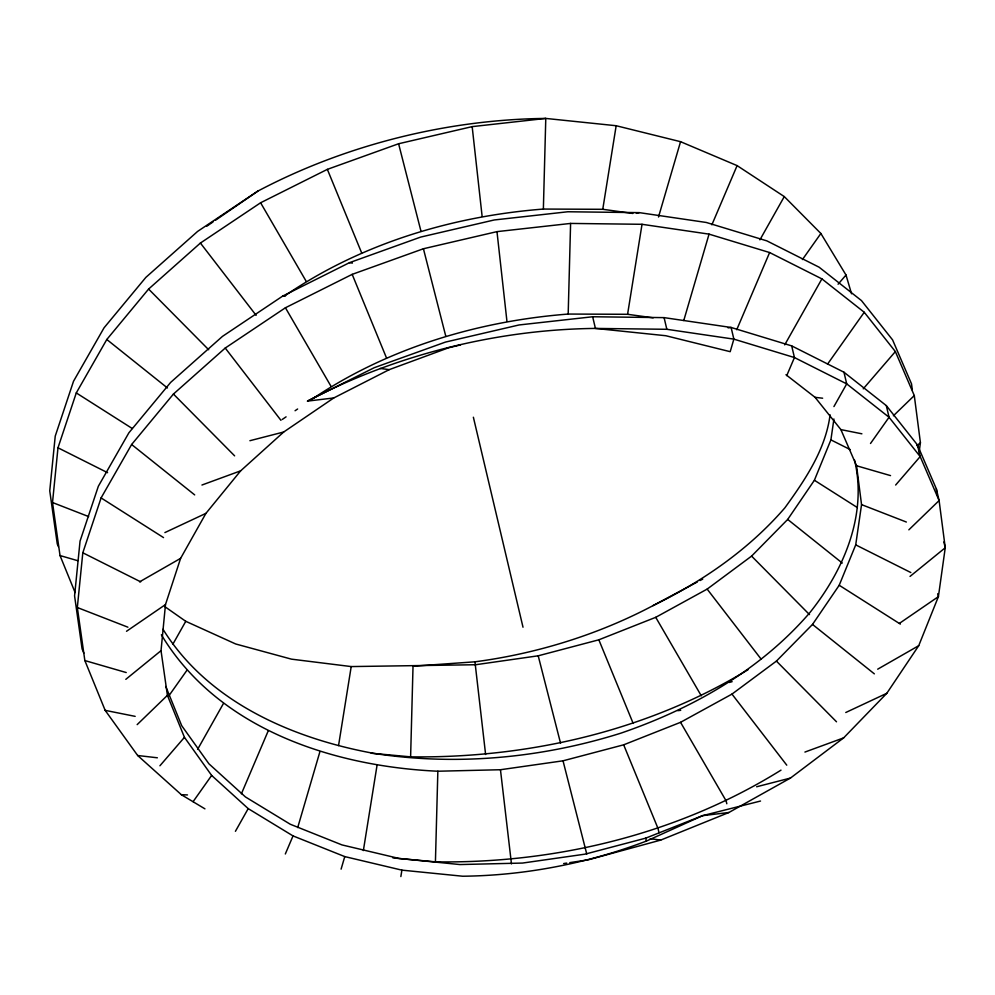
<?xml version="1.0" encoding="UTF-8"?>
<svg xmlns="http://www.w3.org/2000/svg" width="995" height="995" viewBox="0 0 995 995"><rect width="100%" height="100%" fill="white"/><g stroke="black" fill="none" stroke-linecap="round" stroke-linejoin="round"><path stroke-width="1.49" d="M748.153 669.635C647.31 731.089 528.096 758.302 410.612 756.859L413.024 666.227L474.951 661.812A361.832 241.176 -13.3 0 0 652.969 605.656L697.346 581.976M781 770.142C678.092 834.133 556.106 863.61 435.424 861.857L437.85 771.225C333.201 766.436 218.129 729.136 161.377 634.798M284.359 296.137C360.439 243.825 451.767 216.226 543.369 209.062L545.782 118.43L616.166 125.731L680.555 141.688L737.108 165.618L784.284 196.587L820.875 233.489L846.011 275.03L851.546 293.811M311.746 399.381C387.329 348.213 477.612 321.136 568.182 314.059L570.595 223.427L642.024 224.298L709.049 234.136L769.62 252.543L821.895 278.886L864.245 312.268L895.363 351.583L914.293 395.562L920.425 442.75L919.144 451.929M760.528 801.037L702.607 815.651L646.414 841.061A361.832 241.176 -13.3 0 1 462.663 876.222L401.893 870.14L344.767 856.596L293.027 835.912L248.203 808.612L211.649 775.441L184.448 737.332L167.409 695.343L161.028 650.668L165.481 604.574L180.605 558.357L205.928 513.358L240.653 470.834L283.712 432.004L333.76 397.963L389.269 369.63L448.521 347.802L460.461 344.929M75.11 592.547L60.023 555.558L52.511 502.525L57.984 447.787L76.279 392.925L106.801 339.494L148.603 289.06L200.405 243.054L260.603 202.769L327.355 169.361L398.597 143.753L472.165 126.626L545.782 118.43A434.193 289.408 -13.3 0 0 257.854 191.102L197.644 231.387L145.855 277.394L104.04 327.828L73.518 381.259L55.235 436.121L49.75 490.858L57.262 543.892L58.431 546.74M204.933 808.848L181.376 794.719L137.658 755.504L105.159 710.355L84.849 660.556L77.324 607.522L82.809 552.785L101.092 497.923L131.626 444.504L173.428 394.057L225.231 348.051L285.428 307.766L352.18 274.359L423.422 248.75L496.978 231.636L570.595 223.427M830.079 414.791C825.651 449.69 805.054 479.876 784.931 507.761C748.65 549.713 702.569 581.403 652.969 605.656M164.61 606.49L185.767 621.315L235.678 643.976L291.448 659.15L351.21 666.575L475.635 664.735L538.208 655.804L598.841 639.81L655.73 617.323L707.159 589.102L751.586 556.106L787.692 519.427L814.395 480.249L830.9 439.877L833.922 418.994M437.85 771.225L500.46 769.732L563.021 760.814L623.666 744.82L680.543 722.32L731.972 694.1L776.411 661.103L812.517 624.425L839.208 585.259L855.712 544.874L861.546 504.614L856.546 465.76L840.887 429.604L815.067 397.328L785.963 374.717M338.549 745.591L351.21 666.575M363.362 850.576L377.068 765.143M400.861 876.57L401.893 870.14M543.369 209.062L602.759 209.298L616.166 125.731M568.182 314.059L627.584 314.296L642.024 224.298M297.716 827.566L319.942 751.598M341.098 869.157L344.767 856.596M658.503 217.009L680.555 141.688M683.764 320.527L709.049 234.136M569.774 862.628L588.12 859.854L660.755 840.078L728.875 812.505L790.453 778.065L843.636 737.88L886.819 693.279L918.721 645.693L938.397 596.652L945.25 547.76L939.106 500.56L936.357 488.893L917.427 444.914L886.309 405.599L843.959 372.217L791.684 345.887L731.114 327.467L664.088 317.629L592.659 316.758L519.042 324.967L445.486 342.081L374.232 367.702L307.492 401.109L333.76 397.963M241.399 793.799L268.202 730.915M285.329 853.984L293.027 835.912M711.873 224.82L737.108 165.618M736.735 329.718L769.62 252.543M786.746 375.612L794.445 357.553L791.684 345.887M172.832 644.275L185.767 621.315M197.595 749.397L223.377 703.614M235.417 831.31L248.203 808.612M759.931 239.82L784.284 196.587M784.719 344.867L821.895 278.886M833.922 406.582L846.708 383.883L843.959 372.217M168.914 695.754L186.824 670.443M193.105 801.659L211.649 775.441M802.43 259.558L820.875 233.489M827.529 364.158L864.245 312.268M870.513 443.484L889.057 417.266L886.309 405.599M159.921 765.777L184.448 737.332M838.088 284.222L846.011 275.03M863.237 388.834L895.363 351.583M895.649 485.025L920.188 456.581L917.427 444.914M137.161 724.621L167.409 695.343M893.386 415.786L914.293 395.562M908.858 529.825L939.106 500.56L920.188 456.581L889.057 417.266L846.708 383.883L794.445 357.553L733.862 339.133L666.837 329.295L595.42 328.425A434.193 289.408 -13.3 0 0 307.492 401.109M125.805 679.349L161.028 650.668M916.868 445.648L920.425 442.75M910.027 576.428L945.25 547.76L943.869 541.927M163.006 629.275C208.179 702.221 292.828 738.638 374.307 753.476C456.78 766.038 541.454 758.153 620.905 733.153C692.197 708.701 760.068 670.369 809.756 612.758C843.673 570.384 867.59 514.9 854.556 460.076M206.649 226.313L213.054 221.91M215.604 220.156L257.854 191.102M126.514 631.278L165.481 604.574M899.43 623.367L938.397 596.652L937.7 593.741M282.232 419.467L286.087 416.843M295.067 410.736L297.629 408.995M912.328 389.978L911.532 383.896L892.602 339.917L861.483 300.602L819.134 267.22L766.871 240.877L706.288 222.47L639.263 212.631L567.846 211.761L494.229 219.97L420.661 237.084L349.419 262.692L282.667 296.1L222.47 336.385L170.667 382.391L128.865 432.837L98.343 486.256L80.048 541.118L74.575 595.856L82.087 648.889L83.829 653.155M139.574 581.851L180.605 558.357M877.689 669.187L918.721 645.693M700.032 580.545L702.719 579.115M164.884 532.586L205.928 513.358M845.775 712.507L886.819 693.279M165.792 686.475L181.687 725.666L208.888 763.774L245.442 796.945L290.266 824.246L342.006 844.929L399.132 858.474L459.914 864.555L522.524 863.063L585.085 854.145L645.718 838.151L702.607 815.651L728.875 812.505M201.948 485.025L240.653 470.834M804.918 752.071L843.636 737.88M249.894 440.71L283.712 432.004M729.223 682.433L732.133 681.687M756.635 786.771L790.453 778.065M636.327 213.353L639.263 212.631M563.655 863.548L566.715 863.088M728.104 327.877L731.114 327.467L733.862 339.133L730.193 351.683L665.804 335.725L595.42 328.425L592.659 316.758M282.667 296.1L285.59 295.751M677.794 710.654L680.704 710.306M181.376 794.719L187.483 794.93M371.172 753.227L410.612 756.859M392.963 857.939L435.424 861.857M815.067 397.328L822.641 398.211M137.658 755.504L157.359 757.792M349.419 262.692L352.417 263.078M380.252 368.473L389.269 369.63M650.232 838.723L660.755 840.078M602.759 209.298L632.895 213.465M627.584 314.296L653.193 317.84M840.887 429.604L861.894 433.808M105.159 710.355L135.171 716.363M856.546 465.76L890.537 475.61M60.023 555.558L77.759 560.695M84.849 660.556L126.228 672.545M861.546 504.614L906.358 522.039M52.511 502.525L88.642 516.579M77.324 607.522L127.92 627.198M830.9 439.877L850.19 449.566M855.712 544.874L910.835 572.548M57.984 447.787L107.597 472.687M82.809 552.785L140.681 581.839M814.395 480.249L857.317 507.537M839.208 585.259L900.351 624.101M76.279 392.925L132.211 428.472M101.092 497.923L163.541 537.598M787.692 519.427L842.268 563.046M812.517 624.425L874.356 673.864M106.801 339.494L167.434 387.963M131.626 444.504L194.684 494.901M751.586 556.106L809.495 614.599M776.411 661.103L836.509 721.798M148.603 289.06L208.701 349.755M173.428 394.057L234.621 455.859M707.159 589.102L760.988 658.951M731.972 694.1L786.759 765.167M200.405 243.054L256.125 315.34M225.231 348.051L280.951 420.338M655.73 617.323L701.301 695.841M680.543 722.32L726.114 800.838L726.81 803.761M260.603 202.769L306.174 281.286M285.428 307.766L330.999 386.296M598.841 639.81L633.168 723.415M623.666 744.82L657.993 828.412L659.026 832.79M327.355 169.361L361.683 252.966M352.18 274.359L386.508 357.964M538.208 655.804L560.546 743.19M563.021 760.814L586.751 854.021M398.597 143.753L420.947 231.138M423.422 248.75L445.76 336.136M664.088 317.629L666.837 329.295M645.718 838.151L646.414 841.061M473.371 417.228L523.009 627.223M474.951 661.812L485.61 754.484M511.467 863.859L500.46 769.732M936.357 488.893L937.141 494.975M496.978 231.636L506.952 321.385M472.165 126.626L482.127 216.388"/></g></svg>
